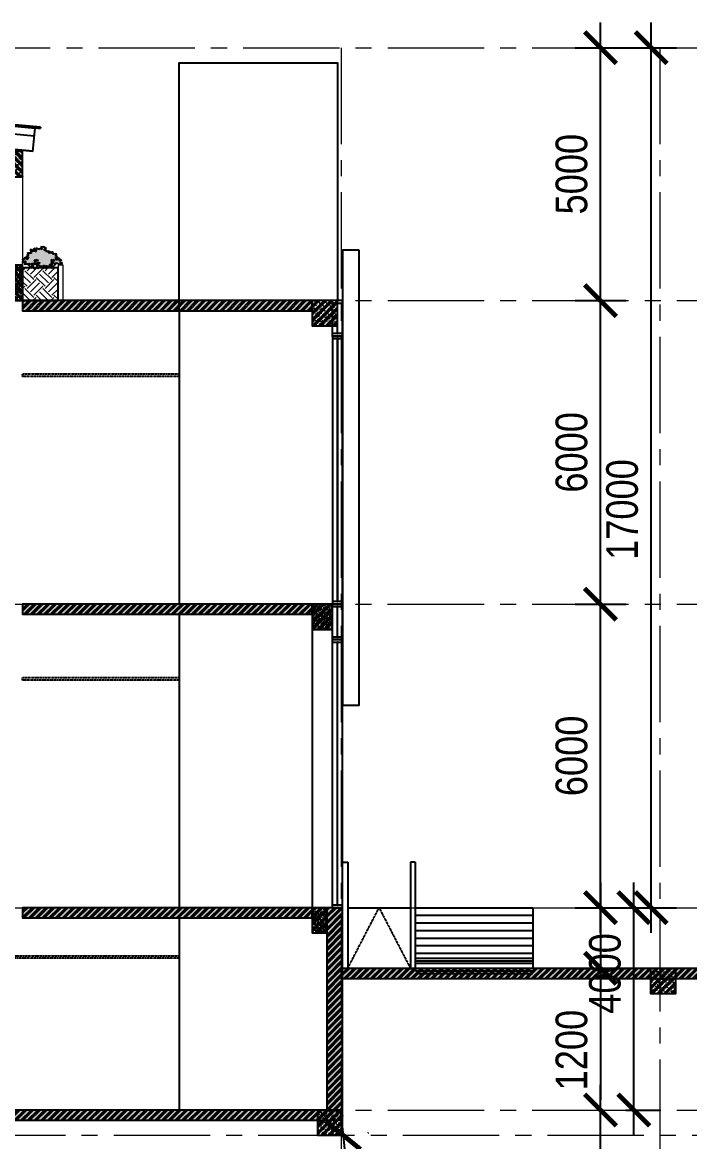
# Model space of a CAD drawing. Header units: millimetres. Extents: x -1030105 to 906887, y -616134 to 1220667.
# Drawn here: x 531041 to 544227, y -312910 to -290785 of the extents above; entities that cross this region are included whole.
import ezdxf

# ---------------------------------------------------------------- set-up
doc = ezdxf.new("R2010")
doc.units = ezdxf.units.MM
doc.header["$MEASUREMENT"] = 0
for name, pattern in [('DASHED', [0.75, 0.5, -0.25]), ('HIDDEN', [9.524999999999999, 6.35, -3.175]), ('LBC - BEACH CLUB - GRID$0$CENTER2', [28.575000000000003, 19.05, -3.175, 3.175, -3.175])]:
    doc.linetypes.add(name, pattern=pattern)
doc.layers.get('Defpoints').update_dxf_attribs({"color": 1})
for name, color, linetype, lineweight in [('A-Wall', 6, 'Continuous', 9), ('DA-CLNG-HATCH', 8, 'Continuous', 9), ('LBC - BEACH CLUB - GRID$0$DA-GRID-LINE', 9, 'LBC - BEACH CLUB - GRID$0$CENTER2', 9)]:
    doc.layers.add(name, color=color, linetype=linetype, lineweight=lineweight)
for name, color, linetype in [('DA-ANNO-DIMS', 9, 'Continuous'), ('DA-DOOR-FULL', 21, 'Continuous'), ('DA-ELEV-PEN1', 8, 'Continuous'), ('DA-LANS-TREE', 7, 'Continuous'), ('DA-STRC-OTLN', 3, 'Continuous'), ('DA-WALL-LOW', 1, 'Continuous'), ('K-DIM', 7, 'Continuous'), ('LBC - BEACH CLUB - COLUMN$0$DA-STRC-OTLN', 3, 'Continuous'), ('LBC - BEACH CLUB - COLUMN$0$DA-WALL-PATT', 8, 'Continuous'), ('XR-BC-Grid$0$LBC - BEACH CLUB - 240809 DG Rev$0$K-DIM', 7, 'Continuous')]:
    doc.layers.add(name, color=color, linetype=linetype)
doc.styles.add('Dim-Text', font='ARIALN.TTF')
doc.dimstyles.new('DIM-250', dxfattribs={"dimscale": 25, "dimtxt": 25, "dimasz": 25, "dimexe": 20, "dimexo": 20, "dimgap": 10, "dimtad": 1, "dimdec": 0, "dimzin": 0, "dimdsep": 46, "dimtxsty": 'Dim-Text', "dimblk": 'ARCHTICK', "dimcen": 10, "dimdle": 20, "dimclrt": 11, "dimadec": 0, "dimazin": 0, "dimtfac": 1, "dimtdec": 0, "dimtofl": 0, "dimtmove": 0, "dimatfit": 3, "dimldrblk": 'User-R-Angle-1', "dimfxl": 1, "dimtolj": 1, "dimtzin": 0, "dimarcsym": 0})
pattern_1 = [(45, (-213.1293576229364, 103.7602437215974), (-66.29126073623884, 66.29126073623884), []), (45, (-168.9351838729364, 103.7602437215974), (-66.29126073623884, 66.29126073623884), [])]
pattern_2 = [(49.99999999999999, (-213.1293576229364, 103.7602437215974), (71.72601826007535, -6.275213498259511), [7.5, -82.5]), (355, (-213.1293576229364, 103.7602437215974), (-13.8751333613, 75.21921337000119), [6, -66]), (100.45144446, (-207.1521895229364, 103.2373093215974), (57.8508846727112, 68.94399909686294), [6.374019199999998, -70.11421119999997]), (46.18420000000001, (-213.1293576229364, 123.7602437215974), (106.7241330671572, -16.55192807930765), [11.25, -123.75]), (96.63563549, (-204.2356831229364, 122.3809130215974), (93.46619456742283, 97.41186007745505), [9.5610342, -105.171376]), (351.1841639899999, (-213.1293576229364, 123.7602437215974), (93.46619450547732, 97.41186002699902), [9, -99.0000001]), (21, (-203.1293576229364, 118.7602437215974), (59.69070521184616, -40.26188906653388), [7.5, -82.5]), (326.0000000000001, (-203.1293576229364, 118.7602437215974), (24.33153319215817, 72.5150045046853), [6, -66]), (71.45144474, (-198.1551322229364, 115.4050863215974), (84.02223767299711, 32.25311528063538), [6.374019000000001, -70.1142112]), (37.50000000000001, (-213.1293576229364, 103.7602437215974), (1.215985531729067, 33.28938538313115), [0, -65.19999999999999, 0, -67, 0, -66.25]), (7.499999999999999, (-213.1293576229364, 103.7602437215974), (26.30695374421486, 39.44117118823603), [0, -38.2, 0, -63.7, 0, -25.25]), (327.5, (-235.4293576229364, 103.7602437215974), (53.3822436172409, -2.255487173437976), [0, -25, 0, -78, 0, -103.5]), (317.5, (-245.4293576229364, 103.7602437215974), (58.31861693423862, 10.01049823323177), [0, -32.5, 0, -51.8, 0, -73.5])]

# ---------------------------------------------------------------- blocks, each defined once
blk = doc.blocks.new('*U1054')
at = {"layer": 'LBC - BEACH CLUB - COLUMN$0$DA-WALL-PATT'}
h = blk.add_hatch(dxfattribs=at)
h.set_pattern_fill('ANSI32', color=256, scale=250)
h.set_pattern_definition(pattern_1)
h.paths.add_polyline_path([(0, 0), (286.7908725365996, 0), (286.7908725365996, 500), (0, 500)])
h = blk.add_hatch(dxfattribs=at)
h.set_pattern_fill('AR-CONC', color=256, scale=10)
h.set_pattern_definition(pattern_2)
h.paths.add_polyline_path([(0, 0), (286.7908725365996, 0), (286.7908725365996, 500), (0, 500)])
at = {"layer": 'LBC - BEACH CLUB - COLUMN$0$DA-STRC-OTLN'}
blk.add_lwpolyline([(0, 0), (286.7908725365996, 0), (286.7908725365996, 500), (0, 500)], close=True, dxfattribs=at)
blk = doc.blocks.new('*U1056')
at = {"layer": 'LBC - BEACH CLUB - COLUMN$0$DA-WALL-PATT'}
h = blk.add_hatch(dxfattribs=at)
h.set_pattern_fill('ANSI32', color=256, scale=250)
h.set_pattern_definition(pattern_1)
h.paths.add_polyline_path([(0, 0), (398.854469589889, 0), (398.854469589889, 500), (0, 500)])
h = blk.add_hatch(dxfattribs=at)
h.set_pattern_fill('AR-CONC', color=256, scale=10)
h.set_pattern_definition(pattern_2)
h.paths.add_polyline_path([(0, 0), (398.854469589889, 0), (398.854469589889, 500), (0, 500)])
at = {"layer": 'LBC - BEACH CLUB - COLUMN$0$DA-STRC-OTLN'}
blk.add_lwpolyline([(0, 0), (398.854469589889, 0), (398.854469589889, 500), (0, 500)], close=True, dxfattribs=at)
blk = doc.blocks.new('*U1037')
at = {"layer": 'LBC - BEACH CLUB - COLUMN$0$DA-WALL-PATT'}
h = blk.add_hatch(dxfattribs=at)
h.set_pattern_fill('ANSI32', color=256, scale=250)
h.set_pattern_definition(pattern_1)
h.paths.add_polyline_path([(0, 0), (500, 0), (500, 500), (0, 500)])
h = blk.add_hatch(dxfattribs=at)
h.set_pattern_fill('AR-CONC', color=256, scale=10)
h.set_pattern_definition(pattern_2)
h.paths.add_polyline_path([(0, 0), (500, 0), (500, 500), (0, 500)])
at = {"layer": 'LBC - BEACH CLUB - COLUMN$0$DA-STRC-OTLN'}
blk.add_lwpolyline([(0, 0), (500, 0), (500, 500), (0, 500)], close=True, dxfattribs=at)
blk = doc.blocks.new('_ArchTick')
at = {"layer": 'DA-ANNO-DIMS', "color": 0, "const_width": 0.15}
blk.add_lwpolyline([(-0.5, -0.5), (0.5, 0.5)], dxfattribs=at)
blk = doc.blocks.new('*D1227')
at = {"layer": 'Defpoints', "color": 0, "transparency": 16777216}
for p in [(541465.0000000002, -302285.0000000001), (542465.0000000014, -302285.0000000001), (541465.0000000002, -308285.0000000001)]:
    blk.add_point(p, dxfattribs=at)
at = {"layer": 'XR-BC-Grid$0$LBC - BEACH CLUB - 240809 DG Rev$0$K-DIM', "color": 0, "lineweight": -2, "transparency": 16777216}
for p, q in [((542465.0000000014, -308785.0000000001), (542465.0000000014, -301785.0000000001)), ((541965.0000000002, -302285.0000000001), (542965.0000000014, -302285.0000000001)), ((541965.0000000002, -308285.0000000001), (542965.0000000014, -308285.0000000001))]:
    blk.add_line(p, q, dxfattribs=at)
at = {"layer": 'XR-BC-Grid$0$LBC - BEACH CLUB - 240809 DG Rev$0$K-DIM', "color": 0, "lineweight": -2, "transparency": 16777216, "xscale": 625, "yscale": 625, "zscale": 625}
for p, rotation in [((542465.0000000014, -302285.0000000001), 90), ((542465.0000000014, -308285.0000000001), 270)]:
    blk.add_blockref('_ArchTick', p, dxfattribs=dict(at, rotation=rotation))
at = {"layer": 'XR-BC-Grid$0$LBC - BEACH CLUB - 240809 DG Rev$0$K-DIM', "color": 11, "transparency": 16777216, "insert": (541895.8918826751, -305285.0000000002), "char_height": 625, "attachment_point": 5, "rotation": 90, "style": 'Dim-Text'}
blk.add_mtext('\\A1;6000', dxfattribs=at)
blk = doc.blocks.new('User-R-Angle-1')
at = {"color": 3}
for q in [(-0.5, 0.5), (-0.5, -0.5)]:
    blk.add_line((0, 0), q, dxfattribs=at)
at = {"color": 9}
blk.add_line((-1, 0), (0, 0), dxfattribs=at)
blk = doc.blocks.new('*D1228')
at = {"layer": 'Defpoints', "color": 0, "transparency": 16777216}
for p in [(541465.0000000002, -296285.0000000001), (542465.0000000014, -296285.0000000001), (541465.0000000002, -302285.0000000001)]:
    blk.add_point(p, dxfattribs=at)
at = {"layer": 'XR-BC-Grid$0$LBC - BEACH CLUB - 240809 DG Rev$0$K-DIM', "color": 0, "lineweight": -2, "transparency": 16777216}
for p, q in [((542465.0000000014, -302785.0000000001), (542465.0000000014, -295785.0000000001)), ((541965.0000000002, -296285.0000000001), (542965.0000000014, -296285.0000000001)), ((541965.0000000002, -302285.0000000001), (542965.0000000014, -302285.0000000001))]:
    blk.add_line(p, q, dxfattribs=at)
at = {"layer": 'XR-BC-Grid$0$LBC - BEACH CLUB - 240809 DG Rev$0$K-DIM', "color": 0, "lineweight": -2, "transparency": 16777216, "xscale": 625, "yscale": 625, "zscale": 625}
for p, rotation in [((542465.0000000014, -296285.0000000001), 90), ((542465.0000000014, -302285.0000000001), 270)]:
    blk.add_blockref('_ArchTick', p, dxfattribs=dict(at, rotation=rotation))
at = {"layer": 'XR-BC-Grid$0$LBC - BEACH CLUB - 240809 DG Rev$0$K-DIM', "color": 11, "transparency": 16777216, "insert": (541895.8918826751, -299285.0000000002), "char_height": 625, "attachment_point": 5, "rotation": 90, "style": 'Dim-Text'}
blk.add_mtext('\\A1;6000', dxfattribs=at)
blk = doc.blocks.new('*D1229')
at = {"layer": 'Defpoints', "color": 0, "transparency": 16777216}
for p in [(541465.0000000002, -291285.0000000001), (542465.0000000014, -291285.0000000001), (541465.0000000002, -296285.0000000001)]:
    blk.add_point(p, dxfattribs=at)
at = {"layer": 'XR-BC-Grid$0$LBC - BEACH CLUB - 240809 DG Rev$0$K-DIM', "color": 0, "lineweight": -2, "transparency": 16777216}
for p, q in [((542465.0000000014, -296785.0000000001), (542465.0000000014, -290785.0000000001)), ((541965.0000000002, -291285.0000000001), (542965.0000000014, -291285.0000000001)), ((541965.0000000002, -296285.0000000001), (542965.0000000014, -296285.0000000001))]:
    blk.add_line(p, q, dxfattribs=at)
at = {"layer": 'XR-BC-Grid$0$LBC - BEACH CLUB - 240809 DG Rev$0$K-DIM', "color": 0, "lineweight": -2, "transparency": 16777216, "xscale": 625, "yscale": 625, "zscale": 625}
for p, rotation in [((542465.0000000014, -291285.0000000001), 90), ((542465.0000000014, -296285.0000000001), 270)]:
    blk.add_blockref('_ArchTick', p, dxfattribs=dict(at, rotation=rotation))
at = {"layer": 'XR-BC-Grid$0$LBC - BEACH CLUB - 240809 DG Rev$0$K-DIM', "color": 11, "transparency": 16777216, "insert": (541895.8918826751, -293785.0000000002), "char_height": 625, "attachment_point": 5, "rotation": 90, "style": 'Dim-Text'}
blk.add_mtext('\\A1;5000', dxfattribs=at)
blk = doc.blocks.new('*D1230')
at = {"layer": 'Defpoints', "color": 0, "transparency": 16777216}
for p in [(541465.0000000002, -291285.0000000001), (543465.0000000002, -291285.0000000001), (541465.0000000002, -308285.0000000001)]:
    blk.add_point(p, dxfattribs=at)
at = {"layer": 'XR-BC-Grid$0$LBC - BEACH CLUB - 240809 DG Rev$0$K-DIM', "color": 0, "lineweight": -2, "transparency": 16777216}
for p, q in [((543465.0000000002, -308785.0000000001), (543465.0000000002, -290785.0000000001)), ((541965.0000000002, -291285.0000000001), (543965.0000000002, -291285.0000000001)), ((541965.0000000002, -308285.0000000001), (543965.0000000002, -308285.0000000001))]:
    blk.add_line(p, q, dxfattribs=at)
at = {"layer": 'XR-BC-Grid$0$LBC - BEACH CLUB - 240809 DG Rev$0$K-DIM', "color": 0, "lineweight": -2, "transparency": 16777216, "xscale": 625, "yscale": 625, "zscale": 625}
for p, rotation in [((543465.0000000002, -291285.0000000001), 90), ((543465.0000000002, -308285.0000000001), 270)]:
    blk.add_blockref('_ArchTick', p, dxfattribs=dict(at, rotation=rotation))
at = {"layer": 'XR-BC-Grid$0$LBC - BEACH CLUB - 240809 DG Rev$0$K-DIM', "color": 11, "transparency": 16777216, "insert": (542895.891882674, -300415), "char_height": 625, "attachment_point": 5, "rotation": 90, "style": 'Dim-Text'}
blk.add_mtext('\\A1;17000', dxfattribs=at)
blk = doc.blocks.new('*U1051')
at = {"layer": 'LBC - BEACH CLUB - COLUMN$0$DA-WALL-PATT'}
h = blk.add_hatch(dxfattribs=at)
h.set_pattern_fill('ANSI32', color=256, scale=250)
h.set_pattern_definition(pattern_1)
h.paths.add_polyline_path([(0, 0), (5725.904671836644, 0), (5725.904671836644, 199.9999999995343), (0, 199.9999999995343)])
h = blk.add_hatch(dxfattribs=at)
h.set_pattern_fill('AR-CONC', color=256, scale=10)
h.set_pattern_definition(pattern_2)
h.paths.add_polyline_path([(0, 0), (5725.904671836644, 0), (5725.904671836644, 199.9999999995343), (0, 199.9999999995343)])
at = {"layer": 'LBC - BEACH CLUB - COLUMN$0$DA-STRC-OTLN'}
blk.add_lwpolyline([(0, 0), (5725.904671836644, 0), (5725.904671836644, 199.9999999995343), (0, 199.9999999995343)], close=True, dxfattribs=at)
blk = doc.blocks.new('*U1061')
at = {"color": 8}
for p, q in [((-99.99999999999997, 5249.999999974852), (-100, 50.00000000000011)), ((101.9313164965715, 50.00000000000011), (101.9313164965715, 5249.999999974852))]:
    blk.add_line(p, q, dxfattribs=at)
for points in [[(-99.99999999999997, 5299.999999974854), (-99.99999999999997, 5249.999999974854), (101.9313164965715, 5249.999999974854), (101.9313164965715, 5299.999999974854)], [(-5, 50), (5, 50), (5.000000000000025, 5249.999999974852), (-4.999999999999975, 5249.999999974852)], [(-100, 50.00000000000193), (-100, 1.932676241267473e-12), (101.9313164965715, 1.932676241267473e-12), (101.9313164965715, 50.00000000000193)]]:
    blk.add_lwpolyline(points, close=True)
blk = doc.blocks.new('*U1044')
at = {"color": 8}
for p, q in [((-100, 649.9999999972044), (-100, 50.00000000000011)), ((101.9313164965715, 50.00000000000011), (101.9313164965715, 649.9999999972044))]:
    blk.add_line(p, q, dxfattribs=at)
for points in [[(-100, 699.9999999972063), (-100, 649.9999999972063), (101.9313164965715, 649.9999999972063), (101.9313164965715, 699.9999999972063)], [(-5, 50), (5, 50), (5.000000000000004, 649.9999999972044), (-4.999999999999996, 649.9999999972044)], [(-100, 50.00000000000193), (-100, 1.932676241267473e-12), (101.9313164965715, 1.932676241267473e-12), (101.9313164965715, 50.00000000000193)]]:
    blk.add_lwpolyline(points, close=True)
blk = doc.blocks.new('*U1042')
at = {"color": 8}
for p, q in [((-100, 650.4783145813254), (-100, 50.00000000000011)), ((101.9313164965715, 50.00000000000011), (101.9313164965715, 650.4783145813254))]:
    blk.add_line(p, q, dxfattribs=at)
for points in [[(-100, 700.4783145813273), (-100, 650.4783145813273), (101.9313164965715, 650.4783145813273), (101.9313164965715, 700.4783145813273)], [(-5, 50), (5, 50), (5.000000000000004, 650.4783145813254), (-4.999999999999996, 650.4783145813254)], [(-100, 50.00000000000193), (-100, 1.932676241267473e-12), (101.9313164965715, 1.932676241267473e-12), (101.9313164965715, 50.00000000000193)]]:
    blk.add_lwpolyline(points, close=True)
blk = doc.blocks.new('*U1060')
at = {"color": 8}
for p, q in [((-99.99999999999997, 5249.521685446144), (-100, 50.00000000000011)), ((101.9313164963387, 50.00000000000011), (101.9313164963387, 5249.521685446144))]:
    blk.add_line(p, q, dxfattribs=at)
for points in [[(-99.99999999999997, 5299.521685446146), (-99.99999999999997, 5249.521685446146), (101.9313164963387, 5249.521685446146), (101.9313164963387, 5299.521685446146)], [(-5, 50), (5, 50), (5.000000000000025, 5249.521685446144), (-4.999999999999975, 5249.521685446144)], [(-100, 50.00000000000193), (-100, 1.932676241267473e-12), (101.9313164963387, 1.932676241267473e-12), (101.9313164963387, 50.00000000000193)]]:
    blk.add_lwpolyline(points, close=True)
blk = doc.blocks.new('*U1064')
at = {"layer": 'LBC - BEACH CLUB - COLUMN$0$DA-WALL-PATT'}
h = blk.add_hatch(dxfattribs=at)
h.set_pattern_fill('ANSI32', color=256, scale=250)
h.set_pattern_definition(pattern_1)
h.paths.add_polyline_path([(0, 0), (31026.69026198983, 0), (31026.69026198983, 199.9999999995343), (0, 199.9999999995343)])
h = blk.add_hatch(dxfattribs=at)
h.set_pattern_fill('AR-CONC', color=256, scale=10)
h.set_pattern_definition(pattern_2)
h.paths.add_polyline_path([(0, 0), (31026.69026198983, 0), (31026.69026198983, 199.9999999995343), (0, 199.9999999995343)])
at = {"layer": 'LBC - BEACH CLUB - COLUMN$0$DA-STRC-OTLN'}
blk.add_lwpolyline([(0, 0), (31026.69026198983, 0), (31026.69026198983, 199.9999999995343), (0, 199.9999999995343)], close=True, dxfattribs=at)
blk = doc.blocks.new('*U1063')
at = {"layer": 'LBC - BEACH CLUB - COLUMN$0$DA-WALL-PATT'}
h = blk.add_hatch(dxfattribs=at)
h.set_pattern_fill('ANSI32', color=256, scale=250)
h.set_pattern_definition(pattern_1)
h.paths.add_polyline_path([(0, 0), (313.9947176165876, 0), (313.9947176165876, 3999.999999993014), (0, 3999.999999993014)])
h = blk.add_hatch(dxfattribs=at)
h.set_pattern_fill('AR-CONC', color=256, scale=10)
h.set_pattern_definition(pattern_2)
h.paths.add_polyline_path([(0, 0), (313.9947176165876, 0), (313.9947176165876, 3999.999999993014), (0, 3999.999999993014)])
at = {"layer": 'LBC - BEACH CLUB - COLUMN$0$DA-STRC-OTLN'}
blk.add_lwpolyline([(0, 0), (313.9947176165876, 0), (313.9947176165876, 3999.999999993014), (0, 3999.999999993014)], close=True, dxfattribs=at)
blk = doc.blocks.new('*U1055')
at = {"layer": 'LBC - BEACH CLUB - COLUMN$0$DA-WALL-PATT'}
h = blk.add_hatch(dxfattribs=at)
h.set_pattern_fill('ANSI32', color=256, scale=250)
h.set_pattern_definition(pattern_1)
h.paths.add_polyline_path([(0, 0), (500, 0), (500, -500.0000000009313), (0, -500.0000000009313)])
h = blk.add_hatch(dxfattribs=at)
h.set_pattern_fill('AR-CONC', color=256, scale=10)
h.set_pattern_definition(pattern_2)
h.paths.add_polyline_path([(0, 0), (500, 0), (500, -500.0000000009313), (0, -500.0000000009313)])
at = {"layer": 'LBC - BEACH CLUB - COLUMN$0$DA-STRC-OTLN'}
blk.add_lwpolyline([(0, 0), (500, 0), (500, -500.0000000009313), (0, -500.0000000009313)], close=True, dxfattribs=at)
blk = doc.blocks.new('*U1043')
at = {"ltscale": 0.1, "true_color": 0x99994c}
h = blk.add_hatch(color=55, dxfattribs=at)
edge = h.paths.add_edge_path()
edge.add_arc((436.0120183983818, 600.0247370279394), 184.9908510001048, 304.1888858731738, 331.7933366703986)
edge.add_arc((520.2711077230051, 286.3599737924524), 239.547393327674, 70.80388240731237, 109.196117592707)
edge.add_arc((503.5428923554718, 542.8053175401874), 69.00354862541721, 131.3944681120648, 205.9703891150862, ccw=False)
edge.add_arc((443.1344925742596, 524.016234127339), 72.08539998536638, 78.16804441533817, 168.1478869975392)
edge.add_arc((277.481766701676, 551.1654008780606), 95.90183802462538, 352.6047717724767, 409.4957706336693)
edge.add_arc((284.9137304965407, 625.0978851192631), 54.86602839090465, 264.10308641931215, 358.94233781575656, ccw=False)
edge.add_arc((296.920347311534, 584.2871673619375), 22.37783653660077, 57.64903302342037, 217.9603939506845, ccw=False)
edge.add_arc((258.0631884466857, 568.5291694859043), 61.52513631656706, 34.29038214158309, 73.11223677428703)
edge.add_arc((344.2094599176198, 527.3599309287965), 121.1176328394554, 124.3116891753126, 171.7573045246571)
edge.add_arc((161.6074315756559, 488.9073868962005), 83.97179614027073, 41.65995038581571, 185.6368155407652)
edge.add_arc((18.07370883692056, 457.6035402850248), 64.2474439455478, -141.39477540615383, 21.03029718389041, ccw=False)
edge.add_arc((-111.5946718128398, 426.0698257223703), 79.9203852527014, 206.2799624248642, 353.8561130134366, ccw=False)
edge.add_arc((-303.9668479813263, 448.0881374371238), 133.6661153939785, 239.0664804684125, 334.56697850714426, ccw=False)
edge.add_arc((-451.0191411944106, 354.692794481758), 81.17525925775351, 234.8179866103659, 344.8179865108686, ccw=False)
edge.add_arc((-551.1887860326096, 335.8590773418546), 71.4763558122862, 190.9998765625878, 318.3379130544947, ccw=False)
edge.add_arc((-653.2526722960174, 443.3720985641703), 125.2807639114163, 262.30491501421324, 284.75189003763603, ccw=False)
edge.add_arc((-596.946422659792, 354.0595495016314), 80.9612965096837, 205.4884638114372, 220.2775809833116)
edge.add_arc((-718.05981373135, 231.4489294923842), 91.9773517972705, 49.81728754963318, 118.538560728755)
edge.add_arc((-785.3594686230645, 223.3194121913984), 91.9474596720378, 23.235569913163374, 75.28385072107761, ccw=False)
edge.add_arc((-667.4606252554804, 178.9329995834269), 87.30603200180235, 112.499016296773, 202.2645338279437)
edge.add_arc((-661.7295434521511, 135.9733760245144), 87.09029142023529, 54.5675161485716, 173.485486798036, ccw=False)
edge.add_arc((-585.7193399732932, 132.9098386839032), 78.3002422055405, 109.0217733946704, 206.9615380642062)
edge.add_arc((-589.897056447342, 35.53271493222564), 90.18671674431287, 60.7998620529537, 136.6784405095275, ccw=False)
edge.add_arc((-492.5476665757596, 35.92072984063998), 94.77932775020071, 65.89886543959051, 124.25619228645101, ccw=False)
edge.add_arc((-548.8256276603788, 149.9407492862083), 98.88274174882929, 343.8509372398971, 378.5450076663323)
edge.add_arc((-392.3353881398216, 246.5772586674429), 90.47596342355236, 226.094837539935, 336.094837440531)
edge.add_arc((-237.612020727247, 270.044478490483), 93.8130818279247, 219.8632946440295, 329.8632945442826)
edge.add_arc((-81.56061094999313, 286.875859004911), 98.48917335425388, 220.475547782274, 312.0131349120515)
edge.add_arc((30.21038350369781, 252.7421927019022), 60.22263876491603, 220.4143095800039, 323.0269714508822)
edge.add_arc((124.2517379289493, 300.1871007573791), 95.44250629895704, 241.2352175637012, 331.6111740056081)
edge.add_arc((215.8269686512649, 334.8266907762736), 80.37908584351594, 264.5669381901494, 345.6764084929462)
edge.add_arc((311.2710142182186, 396.9831145820208), 83.90100478049708, 257.91646798625, 367.9164678867563)
edge.add_arc((426.1058117682114, 583.1953279012814), 177.516006149463, 259.7022566212999, 309.8954694803885)
edge = h.paths.add_edge_path(flags=16)
edge.add_arc((-169.5444024913013, 321.0240064188838), 62.93626562492015, 242.6201107006189, 322.5828599033986, ccw=False)
edge.add_arc((-252.6777722779661, 279.7029785499908), 56.11295305385227, 223.7448831993474, 344.9557889019909, ccw=False)
edge.add_arc((-306.8939469549805, 260.4026145017706), 23.81833629723853, 305.0502256429659, 425.8692851386811)
edge.add_arc((-261.3931829165667, 372.8673514588736), 97.5220212477874, 248.4864752990042, 320.6791232576874)
edge.add_arc((-140.0625695530325, 326.7128044683486), 48.47930823749877, 198.8228627454749, 295.0208378037898)
at = {"ltscale": 0.1, "true_color": 0xb2cc66}
blk.add_hatch(color=63, dxfattribs=at).paths.add_polyline_path([(224.3430119073018, 544.7241362407804, -0.210029607355903), (275.9361075526103, 627.4010741724633, 0.3389167248273904), (205.8859157962725, 601.1309273764491, 0.6102705812165541), (94.30439655389637, 666.8768416768871, -0.588208719801882), (189.4781802091748, 725.9044757350348, 0.4171989748614546), (-36.97086401749402, 775.0945931393653, -0.6182549216817113), (22.10144272074103, 706.2294424278662, 0.4155791322572391), (-122.3000063197687, 683.2752369027585, 0.3591421681549776), (-221.4537623496726, 745.5820431779139, -0.1543197588700176), (-222.5068872990087, 611.2400471628644, 0.3666975942618149), (-234.7042992040515, 610.8605817807838, 0.3414661059766055), (-306.9027944132686, 745.3117109858431, 0.1553867856466895), (-329.8780828593299, 604.3022373444401, 0.3051768674512732), (-454.5857905708253, 696.1241277176887, -0.2876892266249285), (-409.2758158165962, 541.9954310692847, 0.1691024903252785), (-566.8034533280879, 541.9954310692847, 0.1210330014719765), (-507.7311465889215, 476.4094525757246, 0.150895437685743), (-619.3126658312976, 400.9859574283473, 0.1787581214059765), (-533.9835235290229, 433.7776796072721, 0.4327585002213192), (-504.8330411184579, 375.4393305904232, 0.4829358135722386), (-546.9937877804041, 318.5682464223355, -0.1493768266182652), (-667.1447819685563, 394.3946692221798, 0.2464084259895405), (-670.0279138181359, 319.2195267900825, 0.0982577991991883), (-621.3519492540509, 322.2208968549967, 0.6208604213417769), (-497.7903583040461, 288.3461595582776, 0.52056705), (-372.6769996006042, 333.4341123485938, 0.4426196875040321), (-183.2545921122655, 390.6844643196091, 0.7506585245400565), (-32.13332870602608, 417.516292502638, 0.8572934467044653), (78.04168169293553, 480.6594784585759, -0.7263883093778871)])
at = {"ltscale": 0.1, "true_color": 0x72994c}
h = blk.add_hatch(color=75, dxfattribs=at)
h.dxf.hatch_style = 1
edge = h.paths.add_edge_path()
edge.add_arc((758.1150393188, 217.5647614821792), 45.91145645005972, 38.12203153977339, 164.0429242180003, ccw=False)
edge.add_arc((736.378553696908, 234.8142455006018), 58.90887968363687, 10.85446234165538, 140.4663972537262)
edge.add_arc((629.1778958095238, 324.6523276534863), 80.96129650947863, 319.7224190106633, 389.8811489482869)
edge.add_arc((515.2278405232355, 523.674363464117), 243.0888231409843, 285.2640409711316, 319.2474125955408, ccw=False)
edge.add_arc((535.5708671016619, 300.8615672597662), 45.19522983336339, 344.9958572348418, 448.1060995730041)
edge.add_arc((524.2499135164544, 388.887428293936), 44.73021804447688, 286.6477205179772, 380.2515537720996)
edge.add_arc((653.2745860237628, 503.4973131744191), 131.9299267091878, 228.7083135869509, 269.2484635004782)
edge.add_arc((473.6387779358774, 228.6341409618035), 228.2180418359822, 38.78141478206508, 73.10515418454312)
edge.add_arc((436.0120183965191, 600.0247370293364), 184.9908510019357, 304.188885873177, 317.8843761435134)
edge.add_arc((508.9320244155824, 375.5948036126792), 119.2023575551126, 57.35310926476837, 163.9563379814581)
edge.add_arc((311.2710142182186, 396.9831145820208), 83.90100478048807, -102.08353201375002, 7.916467886756209, ccw=False)
edge.add_arc((215.8269686549902, 334.8266907711513), 80.37908583874638, 264.5669381872613, 345.6764084958474, ccw=False)
edge.add_arc((124.2517379289493, 300.1871007569134), 95.44250629881797, 241.2352175635903, 331.61117400569333, ccw=False)
edge.add_arc((30.21038350369781, 252.7421927019022), 60.22263876497667, 220.4143095800722, 323.0269714508105, ccw=False)
edge.add_arc((-81.56061094999313, 286.875859004911), 98.48917335428793, 220.475547782274, 312.0131349120515, ccw=False)
edge.add_arc((-237.612020727247, 270.044478490483), 93.81308182794487, 219.8632946440074, 329.8632945443074, ccw=False)
edge.add_arc((-392.3353881398216, 246.5772586674429), 90.4759634234542, 226.094837539935, 336.094837440531, ccw=False)
edge.add_arc((-548.8256276603788, 149.9407492862083), 98.88274174900785, -16.14906276007258, 18.54500766629758, ccw=False)
edge.add_arc((-492.5476665757596, 35.92072984063998), 94.77932775026811, 51.14552620345961, 65.89886543954128, ccw=False)
edge.add_arc((-364.8770667584613, 10.21142685087398), 120.6507448052791, 39.95374766302251, 124.42741298817751, ccw=False)
edge.add_arc((-363.3493956355378, 91.70175739517435), 91.04718090592243, 357.4743381484553, 407.0502166558239)
edge.add_arc((-274.1667460426688, -23.81424307590351), 184.1698389580222, 60.113441361719026, 98.47639957033198, ccw=False)
edge.add_arc((-115.9056331254542, 90.96305197989568), 80.23253850745807, 42.82137465230937, 145.9698405713747, ccw=False)
edge.add_arc((-69.74128729943186, 65.9463883950375), 80.55681435218301, 80.9406139796877, 178.2385544481674)
edge.add_arc((-132.8394070845097, -50.43797566369176), 120.1303661835807, 32.34129105512238, 98.3381111900377, ccw=False)
edge.add_arc((0, 0), 34.25844251548547, 29.82375736721309, 156.1958045308401, ccw=False)
edge.add_arc((86.71767360530794, 3.399225341156125), 58.60552336191709, 26.866039469336272, 166.5427611925283, ccw=False)
edge.add_arc((178.6023453520611, -22.80779942590743), 65.91583028412897, 30.469099614182426, 126.9299039809004, ccw=False)
edge.add_arc((282.2106760237366, -33.40596206719056), 64.24769287302233, 39.43357366416359, 136.7488812354173, ccw=False)
edge.add_arc((314.2360522709787, 44.93025494692847), 41.44809627737439, 295.1226097558463, 465.6007529011425)
edge.add_arc((347.0879634991288, 6.125493084080517), 90.18671674426704, 43.321559490434424, 119.2001379468042, ccw=False)
edge.add_arc((342.91024702508, 103.5026168357581), 78.30024220594807, 333.0384619359502, 396.1896998550312)
edge.add_arc((342.9102470260113, 103.5026168357581), 78.30024220561558, 36.1896998551664, 70.97822660512831)
edge.add_arc((418.9204505048692, 106.5661541763693), 87.0902914201967, 6.5145132021251015, 125.4324838513869, ccw=False)
edge.add_arc((591.8721473412588, 62.08880227198824), 102.0973683282302, 32.168772694365316, 147.8312273054553, ccw=False)
edge.add_arc((659.3706558393314, 142.7741139577702), 32.42348714914797, 305.710412876298, 373.1416901433366)
edge.add_arc((753.3993720784783, 189.6476215105504), 73.89813010072733, 212.3129032308301, 289.3676722344533)
edge.add_arc((781.8972576502711, 157.8122120625339), 38.0904925858106, 158.7711175878428, 263.98549478180433, ccw=False)
edge.add_arc((781.2375928945839, 186.1127758189104), 37.74567432757133, 202.6044718229454, 367.9498170004077)
edge.add_arc((785.2633955776691, 261.8452045237646), 78.00408752558528, 203.9449164216962, 295.3174363424721, ccw=False)
edge = h.paths.add_edge_path(flags=16)
edge.add_arc((356.5545304026455, 282.3977815969847), 31.77738617129682, 280.9895316015138, 392.5620963655657)
edge.add_arc((431.6950518172234, 340.2510379627347), 63.23847083103444, 215.0678469561596, 220.1199607644148, ccw=False)
edge.add_arc((356.5545304026455, 282.3977815969847), 31.77738617145042, 32.56209636500449, 42.62571135556192, ccw=False)
edge.add_arc((431.6950518181548, 340.2510379632004), 63.2384708312698, 220.1199607644027, 329.0954689594992)
edge.add_arc((543.0790266925469, 333.3721916461363), 62.59827204602674, 204.1403417333678, 268.3861208454204)
edge.add_arc((543.3752564983442, 153.2587197367102), 117.5580681290569, 91.00368644854791, 136.6592036409864)
edge.add_arc((385.8958854423836, 108.1825353628956), 144.9034782930456, 60.21458730334903, 99.24658935451218)
at = {"color": 251}
for points in [[(-380.1116264853626, -46.55638497229666), (-543.5878136334941, 115.7832639673725)], [(-400.819383953698, 125.3841321966611), (-387.9358951319009, 81.9421749394387), (-295.9243183294311, -46.55638497183099), (-355.2853930378333, 65.62740620737895), (-330.0536160953343, 123.808080826886)], [(-380.1116264853626, -46.55638497229666), (-365.4184273257852, 50.49545609764755)], [(-232.4357926817611, 155.5654021278024), (-200.1832468742505, 84.66130306106061), (-132.6584319872782, -46.55638497229666), (-170.2525052987039, 79.22304681735113), (-163.2946778284386, 155.7051455317996)], [(-16.72807861771435, 29.89669328462332), (63.25795645080507, -46.55638497229666), (23.38533918838948, 25.03531095571816)], [(123.5217067282647, 49.00701540429145), (191.2462623268366, -46.55638497229666), (219.6864199880511, 28.73825273429975)], [(396.9726110463962, 81.25981158250943), (379.9285824773833, -46.55638497229666)], [(388.148459777236, -46.55638497229666), (588.2549961786717, 164.1220754580572)]]:
    blk.add_lwpolyline(points, dxfattribs=at)
for centre, radius, start, end in [((-441.4073047861457, 258.0413628099486), 228.2180418361388, 106.8948458348579, 141.2185852221611), ((-488.039634572342, 315.7671956405975), 239.5473933278037, 70.8038823945226, 109.1961176054774), ((-403.7805452467874, 629.4319588774815), 184.9908510018707, 208.2066633377061, 235.8111141047686), ((-554.7823109524325, 582.9445144487545), 151.1587495192861, 344.2821007547744, 48.48192859875498), ((-460.4466823628172, 557.5674688853323), 138.6805601352885, 19.69394826162088, 87.57785516178109), ((-96.9996816413477, 638.7348127006553), 235.4101781982665, 153.0811227084034, 188.4106146000316), ((-357.7625789502636, 631.3902851985767), 124.7590034288678, 350.528622234267, 65.94180963211966), ((-228.3816759362817, 603.8527890783735), 9.438470402699428, 51.50618440330769, 132.0576461277568), ((-434.4331851908937, 680.0764916758053), 222.825518806688, 342.005522812, 17.09619696877312), ((-209.6545990211889, 654.309970359318), 92.03157899287632, 18.34462491004405, 97.36603835391348), ((-38.6755391927436, 622.8872958505526), 103.1491877172491, 53.89872389484459, 144.1657276617998), ((51.90776157844812, 638.4220422902144), 163.0300470572614, 32.45269713883615, 123.0360866203124), ((-24.6372401677072, 725.9057428031228), 50.71154971669328, 337.1696207228604, 104.0761539336881), ((158.2990239690989, 669.9354855990969), 64.06768015666805, 60.87873305212594, 182.7363879375356), ((133.1927555343136, 605.3177591236308), 72.81363271366328, 356.7036368450447, 122.2815910458993), ((258.0631884466857, 568.5291694859043), 61.52513631661574, 34.29038213512409, 148.0017537776403), ((296.920347311534, 584.2871673624031), 22.37783653656804, 57.64903300726336, 217.9603939630571), ((284.9137304965407, 625.0978851192631), 54.86602839092579, 264.1030864554689, 358.9423378070361), ((277.481766701676, 551.1654008780606), 95.90183802462447, 352.6047717771272, 49.49577061396234), ((443.1344925742596, 524.016234127339), 72.08539998537238, 78.16804443216066, 168.1478869833202), ((503.5428923554718, 542.8053175401874), 69.0035486254155, 131.3944681330356, 205.9703890785327), ((520.2711077220738, 286.3599737924524), 239.5473933278037, 70.8038823945226, 109.1961176054774), ((436.0120183965191, 600.0247370288707), 184.9908510019103, 304.1888858952315, 331.7933366622939), ((473.6387779358774, 228.6341409618035), 228.2180418361187, 38.78141477783891, 73.10515416514214), ((-718.05981373135, 231.4489294919185), 91.97735179745493, 49.81728755553063, 118.5385606996244), ((-785.3594686230645, 223.3194121913984), 91.94745967197912, 23.23556992860455, 75.28385072663805), ((-667.4606252554804, 178.9329995838925), 87.30603200144371, 112.4990162974144, 202.2645338142309), ((-661.7295434521511, 135.9733760245144), 87.09029142022314, 54.56751616230741, 173.4854868072859), ((-596.946422659792, 354.0595495016314), 80.96129650952123, 150.118851047645, 220.2775809722674), ((-482.9963673725724, 553.0815853122622), 243.0888231410316, 220.752587397289, 254.7359590500015), ((-585.7193399732932, 132.9098386839032), 78.30024220550048, 109.0217733520896, 206.9615380770136), ((-589.897056447342, 35.53271493269131), 90.18671674415351, 60.79986205527204, 136.6784404764654), ((-621.0431128740311, 532.9045350225642), 131.9299267092173, 270.7515364856176, 311.291686413733), ((-503.3393939519301, 330.2687891079113), 45.19522983337171, 91.89390046173688, 195.0041427533668), ((-492.5476665757596, 35.92072984063998), 94.77932775034124, 51.14552624820641, 124.2561923341811), ((-492.0184403657913, 418.2946501420811), 44.73021804454378, 159.748446234407, 253.3522795024824), ((-364.8770667584613, 10.21142685133964), 120.6507448051463, 39.95374762792884, 124.4274130108845), ((-274.1667460426688, -23.81424307590351), 184.1698389580808, 60.11344134690919, 98.47639954622807), ((-363.3493956364691, 91.7017573947087), 91.04718090633742, 357.4743381316628, 47.05021665088183), ((-261.3931829165667, 372.8673514588736), 97.52202124776122, 248.4864752886426, 320.6791232457021), ((-306.8939469549805, 260.4026145017706), 23.81833629718336, 305.0502256312473, 65.86928512662378), ((-252.6777722788975, 279.7029785499908), 56.11295305396565, 223.7448831873979, 344.9557888890769), ((-169.5444024913013, 321.0240064188838), 62.93626562496753, 242.6201107016636, 322.5828598645278), ((-140.0625695530325, 326.7128044683486), 48.47930823758079, 198.8228627513263, 295.0208378022534), ((-115.9056331254542, 90.96305197943002), 80.23253850762127, 42.82137463117092, 145.9698405356419), ((-69.74128729943186, 65.9463883950375), 80.55681435214281, 80.9406139899089, 178.2385544530274), ((-132.8394070845097, -50.43797566369176), 120.1303661835255, 32.34129106648709, 98.33811115538805), ((0, 0), 34.25844251544695, 29.8237573863121, 156.1958045269486), ((86.71767360530794, 3.399225341156125), 58.60552336200642, 26.86603945317454, 166.5427612122959), ((178.6023453520611, -22.80779942637309), 65.91583028421648, 30.46909962376299, 126.9299039952744), ((282.2106760237366, -33.40596206719056), 64.24769287294615, 39.43357369581484, 136.7488812223905), ((347.0879634991288, 6.125493084546179), 90.18671674419541, 43.32155952353465, 119.200137944728), ((314.2360522709787, 44.93025494692847), 41.44809627737243, 295.1226097009643, 105.6007528719858), ((356.5545304026455, 282.3977815969847), 31.77738617151957, 280.9895316294254, 42.62529516954983), ((385.8958854423836, 108.1825353633612), 144.9034782929987, 60.21458732444171, 99.24658936584261), ((418.9204505048692, 106.5661541763693), 87.09029142018906, 6.514513192714118, 125.4324838376926), ((342.9102470260113, 103.5026168357581), 78.30024220555322, 333.0384619229863, 70.97822664791046), ((431.6950518181548, 340.2510379632004), 63.23847083126354, 215.0681088830409, 329.0954689678608), ((543.3752564983442, 153.2587197367102), 117.5580681291231, 91.00368642596425, 136.6592036152392), ((543.0790266925469, 333.3721916461363), 62.59827204604352, 204.1403417193302, 268.3861208955927), ((591.8721473412588, 62.08880227198824), 102.0973683282402, 32.16877265135489, 147.8312273486451), ((524.2499135164544, 388.887428293936), 44.73021804451106, 286.6477204975176, 20.25155376559302), ((535.5708671016619, 300.8615672597662), 45.19522983338714, 344.9958572466332, 88.10609953826312), ((653.2745860237628, 503.4973131744191), 131.9299267092018, 228.708313586267, 269.2484635143824), ((515.2278405232355, 523.674363464117), 243.0888231410286, 285.2640409499985, 319.247412602711), ((659.3706558393314, 142.7741139577702), 32.42348714914293, 305.7104128915902, 13.14169014007819), ((629.1778958095238, 324.6523276534863), 80.96129650946867, 319.7224190277325, 29.88114895235499), ((736.378553696908, 234.8142455006018), 58.90887968368225, 10.85446231920674, 140.4663972797274), ((753.3993720784783, 189.647621511016), 73.89813010083813, 212.3129032557719, 289.3676722049916), ((758.1150393188, 217.5647614821792), 45.91145645001328, 38.12203152956241, 164.0429242405395), ((785.2633955776691, 261.8452045237646), 78.00408752547045, 203.9449164073218, 295.3174363364438), ((781.8972576502711, 157.8122120625339), 38.09049258572656, 158.7711176073534, 263.9854948172054), ((781.2375928945839, 186.1127758189104), 37.74567432753933, 202.6044718442217, 7.949817005099989)]:
    blk.add_arc(centre, radius, start, end, dxfattribs=at)
blk = doc.blocks.new('*U1057')
at = {"layer": 'LBC - BEACH CLUB - COLUMN$0$DA-WALL-PATT'}
h = blk.add_hatch(dxfattribs=at)
h.set_pattern_fill('ANSI32', color=256, scale=250)
h.set_pattern_definition(pattern_1)
h.paths.add_polyline_path([(0, 0), (200, 0), (200, -699.9999999999995), (0, -699.9999999999995)])
h = blk.add_hatch(dxfattribs=at)
h.set_pattern_fill('AR-CONC', color=256, scale=10)
h.set_pattern_definition(pattern_2)
h.paths.add_polyline_path([(0, 0), (200, 0), (200, -699.9999999999995), (0, -699.9999999999995)])
at = {"layer": 'LBC - BEACH CLUB - COLUMN$0$DA-STRC-OTLN'}
blk.add_lwpolyline([(0, 0), (200, 0), (200, -699.9999999999995), (0, -699.9999999999995)], close=True, dxfattribs=at)
blk = doc.blocks.new('w2wrrrt')
at = {"layer": 'DA-CLNG-HATCH'}
h = blk.add_hatch(dxfattribs=at)
h.set_pattern_fill('EARTH', color=256, scale=1000, angle=45)
h.set_pattern_definition([(45, (21172800.22844332, 3194276.208330406), (0, 353.5533905932738), [250, -250]), (45, (21172733.93718258, 3194342.499591142), (0, 353.5533905932738), [250, -250]), (45, (21172667.64592185, 3194408.790851879), (0, 353.5533905932738), [250, -250]), (135, (21172667.64592185, 3194452.985025703), (-353.5533905932738, 2.842170943040401e-14), [250, -250]), (135, (21172733.93718258, 3194519.276286439), (-353.5533905932738, 2.842170943040401e-14), [250, -250]), (135, (21172800.22844332, 3194585.567547176), (-353.5533905932738, 2.842170943040401e-14), [250, -250])])
h.paths.add_polyline_path([(-11335, -4955), (-10635, -4955), (-10635, -5605), (-11335, -5605)])
at = {"layer": 'A-Wall'}
blk.add_line((-10635, -2660), (-10635, -5605), dxfattribs=at)
blk.add_lwpolyline([(-11435, -4905), (-11335, -4905), (-11335, -5605), (-11435, -5605)], close=True, dxfattribs=at)
at = {"layer": 'DA-LANS-TREE'}
blk.add_lwpolyline([(-11335, -4955), (-10635, -4955), (-10635, -5605), (-11335, -5605)], close=True, dxfattribs=at)
at = {"layer": 'DA-STRC-OTLN', "color": 1}
for p, q in [((-10866.66118984662, -2351.348461007278), (1968.47508999897, -1115.46540513525)), ((-10866.37365258906, -2354.33464960238), (1968.264929157347, -1118.499516606612)), ((-10837.61992683299, -2652.953509112534), (1968.649863259949, -1419.849980063592)), ((-10837.33238957543, -2655.939697707635), (1968.439702418326, -1422.884091534953)), ((-10837.33238957543, -2655.939697707635), (-10881.42143573473, -2198.057446458733))]:
    blk.add_line(p, q, dxfattribs=at)
at = {"layer": 'DA-STRC-OTLN', "color": 8}
for p, q in [((-10986.72677098964, -2179.063069215668), (-10183, -2101.672983426194)), ((-10986.72677098964, -2179.063069215668), (-10983.94724416655, -2207.929558968316)), ((-10983.94724416655, -2207.929558968316), (-10881.42143573473, -2198.057446458733))]:
    blk.add_line(p, q, dxfattribs=at)
at = {"layer": 'DA-STRC-OTLN', "color": 6}
for p, q in [((-10881.42143573473, -2198.057446458733), (-10130, -2125.703791616608)), ((-10881.03805272465, -2202.039031252202), (-10130, -2129.722291995212))]:
    blk.add_line(p, q, dxfattribs=at)
at = {"rotation": 180}
for name, p in [('*U1055', (-10134, -3160)), ('*U1057', (-10435, -5605))]:
    blk.add_blockref(name, p, dxfattribs=at)
at = {"layer": 'DA-LANS-TREE', "xscale": -0.5, "yscale": 0.5, "zscale": 0.5}
blk.add_blockref('*U1043', (-11010, -4945), dxfattribs=at)
blk = doc.blocks.new('*D1209')
at = {"layer": 'Defpoints', "color": 0, "transparency": 16777216}
for p in [(542465.0000000002, -308285.0000000001), (543125.0000000002, -308285.0000000001), (542465.0000000002, -312285.0000000001)]:
    blk.add_point(p, dxfattribs=at)
at = {"layer": 'XR-BC-Grid$0$LBC - BEACH CLUB - 240809 DG Rev$0$K-DIM', "color": 0, "lineweight": -2, "transparency": 16777216}
for p, q in [((543125.0000000002, -312785.0000000001), (543125.0000000002, -307785.0000000001)), ((542965.0000000002, -308285.0000000001), (543625.0000000002, -308285.0000000001)), ((542965.0000000002, -312285.0000000001), (543625.0000000002, -312285.0000000001))]:
    blk.add_line(p, q, dxfattribs=at)
at = {"layer": 'XR-BC-Grid$0$LBC - BEACH CLUB - 240809 DG Rev$0$K-DIM', "color": 0, "lineweight": -2, "transparency": 16777216, "xscale": 625, "yscale": 625, "zscale": 625}
for p, rotation in [((543125.0000000002, -308285.0000000001), 90), ((543125.0000000002, -312285.0000000001), 270)]:
    blk.add_blockref('_ArchTick', p, dxfattribs=dict(at, rotation=rotation))
at = {"layer": 'XR-BC-Grid$0$LBC - BEACH CLUB - 240809 DG Rev$0$K-DIM', "color": 11, "transparency": 16777216, "insert": (542555.891882674, -309585), "char_height": 625, "attachment_point": 5, "rotation": 90, "style": 'Dim-Text'}
blk.add_mtext('\\A1;4000', dxfattribs=at)
blk = doc.blocks.new('*D1210')
at = {"layer": 'Defpoints', "color": 0, "transparency": 16777216}
for p in [(541465.0000000002, -308285.0000000001), (541360.0000000002, -309485.0000000001), (542465.0000000016, -309485.0000000001)]:
    blk.add_point(p, dxfattribs=at)
at = {"layer": 'XR-BC-Grid$0$LBC - BEACH CLUB - 240809 DG Rev$0$K-DIM', "color": 0, "lineweight": -2, "transparency": 16777216}
for p, q in [((542465.0000000016, -307785.0000000001), (542465.0000000016, -309485.0000000001)), ((541965.0000000002, -308285.0000000001), (542965.0000000016, -308285.0000000001)), ((541860.0000000002, -309485.0000000001), (542965.0000000016, -309485.0000000001)), ((542465.0000000016, -309485.0000000001), (542465.0000000016, -312090.644611187))]:
    blk.add_line(p, q, dxfattribs=at)
at = {"layer": 'XR-BC-Grid$0$LBC - BEACH CLUB - 240809 DG Rev$0$K-DIM', "color": 0, "lineweight": -2, "transparency": 16777216, "xscale": 625, "yscale": 625, "zscale": 625}
for p, rotation in [((542465.0000000016, -308285.0000000001), 90), ((542465.0000000016, -309485.0000000001), 270)]:
    blk.add_blockref('_ArchTick', p, dxfattribs=dict(at, rotation=rotation))
at = {"layer": 'XR-BC-Grid$0$LBC - BEACH CLUB - 240809 DG Rev$0$K-DIM', "color": 11, "transparency": 16777216, "insert": (541895.8918826754, -311100.3223055937), "char_height": 625, "attachment_point": 5, "rotation": 90, "style": 'Dim-Text'}
blk.add_mtext('\\A1;1200', dxfattribs=at)
blk = doc.blocks.new('*D1213')
at = {"layer": 'Defpoints', "color": 0, "transparency": 16777216}
for p in [(542465.0000000002, -312285.0000000001), (542465.0000000012, -312285.0000000001), (542465.0000000002, -316885.0000000001)]:
    blk.add_point(p, dxfattribs=at)
at = {"layer": 'XR-BC-Grid$0$LBC - BEACH CLUB - 240809 DG Rev$0$K-DIM', "color": 0, "lineweight": -2, "transparency": 16777216}
blk.add_line((542465.0000000012, -317385.0000000001), (542465.0000000012, -311785.0000000001), dxfattribs=at)
at = {"layer": 'XR-BC-Grid$0$LBC - BEACH CLUB - 240809 DG Rev$0$K-DIM', "color": 0, "lineweight": -2, "transparency": 16777216, "xscale": 625, "yscale": 625, "zscale": 625}
for p, rotation in [((542465.0000000012, -312285.0000000001), 90), ((542465.0000000012, -316885.0000000001), 270)]:
    blk.add_blockref('_ArchTick', p, dxfattribs=dict(at, rotation=rotation))
at = {"layer": 'XR-BC-Grid$0$LBC - BEACH CLUB - 240809 DG Rev$0$K-DIM', "color": 11, "transparency": 16777216, "insert": (541895.8918826749, -314585.0000000002), "char_height": 625, "attachment_point": 5, "rotation": 90, "style": 'Dim-Text'}
blk.add_mtext('\\A1;4600', dxfattribs=at)
blk = doc.blocks.new('*U1120')
at = {"layer": 'LBC - BEACH CLUB - COLUMN$0$DA-WALL-PATT'}
h = blk.add_hatch(dxfattribs=at)
h.set_pattern_fill('ANSI32', color=256, scale=250)
h.set_pattern_definition(pattern_1)
h.paths.add_polyline_path([(0, 0), (13139.7420375105, 0), (13139.7420375105, 199.9999999995343), (0, 199.9999999995343)])
h = blk.add_hatch(dxfattribs=at)
h.set_pattern_fill('AR-CONC', color=256, scale=10)
h.set_pattern_definition(pattern_2)
h.paths.add_polyline_path([(0, 0), (13139.7420375105, 0), (13139.7420375105, 199.9999999995343), (0, 199.9999999995343)])
at = {"layer": 'LBC - BEACH CLUB - COLUMN$0$DA-STRC-OTLN'}
blk.add_lwpolyline([(0, 0), (13139.7420375105, 0), (13139.7420375105, 199.9999999995343), (0, 199.9999999995343)], close=True, dxfattribs=at)
blk = doc.blocks.new('*D1233')
at = {"layer": 'Defpoints', "color": 0, "transparency": 16777216}
for p in [(537370, -312785), (537678.1193563401, -315730.3890527932), (537688.5882428882, -315729.2938947252)]:
    blk.add_point(p, dxfattribs=at)
at = {"layer": 'K-DIM', "color": 0, "lineweight": -2, "transparency": 16777216}
for p, q in [((537328.4473835767, -312286.6184423305), (537740.6097458596, -316226.5802943266)), ((537867.2863996015, -312732.9784970286), (537877.7552861494, -312731.8833389605)), ((538175.4057559416, -315678.3675498218), (538185.8746424896, -315677.2723917537))]:
    blk.add_line(p, q, dxfattribs=at)
at = {"layer": 'K-DIM', "color": 0, "lineweight": -2, "transparency": 16777216, "xscale": 625, "yscale": 625, "zscale": 625}
for p, rotation in [((537380.4688865481, -312783.9048419319), 95.97203284954963), ((537688.5882428882, -315729.2938947252), 275.9720328495496)]:
    blk.add_blockref('_ArchTick', p, dxfattribs=dict(at, rotation=rotation))
at = {"layer": 'K-DIM', "color": 11, "transparency": 16777216, "insert": (538100.5480180162, -314197.3876490955), "char_height": 625, "attachment_point": 5, "rotation": 275.97203284954963, "style": 'Dim-Text'}
blk.add_mtext('\\A1;2961', dxfattribs=at)

msp = doc.modelspace()

# ---------------------------------------------------------------- linework, layer by layer
at = {"layer": 'DA-ELEV-PEN1', "linetype": 'HIDDEN', "ltscale": 0.2}
for p, q in [((537470, -308285), (538710, -308285)), ((538810, -308285), (541130, -308285)), ((541130, -308285), (541130, -309485.0000000001)), ((538810, -308435), (541130, -308435)), ((538810, -308585), (541130, -308585)), ((538810, -308735), (541130, -308735)), ((538810, -308885), (541130, -308885)), ((538810, -309035), (541130, -309035)), ((538810, -309185), (541130, -309185)), ((538810, -309185), (541130, -309185)), ((538810, -309285), (541130, -309285)), ((538810, -309335), (541130, -309335)), ((538810, -309385), (541130, -309385)), ((538810, -309535), (541130, -309535)), ((538810, -309585), (541130, -309585))]:
    msp.add_line(p, q, dxfattribs=at)
at = {"layer": 'DA-ELEV-PEN1'}
msp.add_lwpolyline([(537695, -295285), (537370, -295285), (537370, -304285), (537695, -304285)], close=True, dxfattribs=at)
at = {"layer": 'DA-ELEV-PEN1', "linetype": 'DASHED'}
for points in [[(534140, -297785), (531040, -297785), (531040, -297735), (534140, -297735)], [(534140, -303785), (531040, -303785), (531040, -303735), (534140, -303735)], [(534140, -309285), (522040, -309285), (522040, -309235), (534140, -309235)]]:
    msp.add_lwpolyline(points, dxfattribs=at)
at = {"layer": 'DA-ELEV-PEN1', "linetype": 'HIDDEN', "ltscale": 0.2}
for points in [[(537370, -307385), (537470, -307385), (537470, -309485), (537370, -309485)], [(538810, -307385), (538710, -307385), (538710, -309485), (538810, -309485)]]:
    msp.add_lwpolyline(points, close=True, dxfattribs=at)
msp.add_lwpolyline([(537470, -309485), (538090, -308288.1875913288), (538710, -309485)], dxfattribs=at)
at = {"layer": 'DA-WALL-LOW'}
for p, q in [((534140, -296485.0000000001), (534140, -302285.0000000001)), ((534140, -302485.0000000001), (534140, -308285.0000000001)), ((536770, -302785.0000000001), (536770, -308285.0000000001)), ((534140, -308485.0000000001), (534140, -312285.0000000001))]:
    msp.add_line(p, q, dxfattribs=at)
msp.add_lwpolyline([(534140, -296485.0000000001), (534140, -291585), (537270, -291585), (537270, -296285.0000000001)], dxfattribs=at)
at = {"layer": 'LBC - BEACH CLUB - GRID$0$DA-GRID-LINE', "ltscale": 100}
for p, q in [((475395, -291285), (553465, -291285)), ((537340, -291285.0000000001), (537340, -323485.0000000001)), ((543640, -291285.0000000001), (543640, -323485.0000000001)), ((475395, -296285), (553465, -296285)), ((475394, -302284.5), (553465.832, -302284.5)), ((475395, -308285), (553465, -308285)), ((475395, -312285), (553465, -312285)), ((492840, -312784.5), (569540, -312784.5)), ((492840, -312784.5), (569540, -312784.5))]:
    msp.add_line(p, q, dxfattribs=at)

# ---------------------------------------------------------------- block references
at = {"rotation": 180}
for name, p in [('*U1051', (536770, -296285)), ('*U1037', (537270, -296285)), ('*U1051', (536768.1275000001, -302284.5)), ('*U1056', (537166.982, -302284.5)), ('*U1051', (536770, -308285)), ('*U1054', (537055, -308285)), ('*U1063', (537370, -308285)), ('*U1120', (550480, -309485)), ('*U1037', (543955, -309485)), ('*U1064', (537370, -312285)), ('*U1037', (537370, -312285))]:
    msp.add_blockref(name, p, dxfattribs=at)
at = {"layer": 'DA-DOOR-FULL'}
for name, p in [('*U1044', (537265, -296985)), ('*U1061', (537266.9815, -302284.5)), ('*U1042', (537265, -302985)), ('*U1060', (537265, -308285))]:
    msp.add_blockref(name, p, dxfattribs=at)
at = {"layer": 'DA-STRC-OTLN', "color": 4, "xscale": -1}
msp.add_blockref('w2wrrrt', (520410, -290680), dxfattribs=at)

# ---------------------------------------------------------------- dimensions: what is measured, and where the dimension line sits
at = {"layer": 'K-DIM'}
dim = msp.add_aligned_dim(p1=(537370, -312785), p2=(537678.1193563401, -315730.3890527932), distance=10.526013336030218, dimstyle='DIM-250', dxfattribs=at)
dim.commit()
dim.dimension.update_dxf_attribs({"geometry": '*D1233', "text_midpoint": (538100.5480180162, -314197.3876490955)})
at = {"layer": 'XR-BC-Grid$0$LBC - BEACH CLUB - 240809 DG Rev$0$K-DIM'}
for base, p1, p2, angle, picture, middle in [((542465.0000000014, -291285.0000000001), (541465, -296285), (541465, -291285), 90, '*D1229', (541895.8918826751, -293785.0000000002)), ((542465.0000000014, -296285.0000000001), (541465, -302285), (541465, -296285), 90, '*D1228', (541895.8918826751, -299285.0000000002)), ((542465.0000000014, -302285.0000000001), (541465, -308285), (541465, -302285), 90, '*D1227', (541895.8918826751, -305285.0000000002)), ((542465.0000000016, -309485.0000000001), (541465, -308285), (541360, -309485), 270, '*D1210', (541895.8918826754, -311100.3223055937)), ((542465.0000000012, -312285.0000000001), (542465, -316885), (542465, -312285), 90, '*D1213', (541895.8918826749, -314585.0000000002))]:
    dim = msp.add_linear_dim(base=base, p1=p1, p2=p2, angle=angle, dimstyle='DIM-250', dxfattribs=at)
    dim.commit()
    dim.dimension.update_dxf_attribs({"geometry": picture, "text_midpoint": middle})
for base, p1, p2, picture, middle in [((543465.0000000002, -291285.0000000001), (541465, -308285), (541465, -291285), '*D1230', (543465, -300415)), ((543125.0000000002, -308285.0000000001), (542465, -312285), (542465, -308285), '*D1209', (543125, -309585))]:
    dim = msp.add_linear_dim(base=base, p1=p1, p2=p2, angle=90, dimstyle='DIM-250', dxfattribs=at)
    dim.commit()
    dim.dimension.update_dxf_attribs({"geometry": picture, "text_midpoint": middle, "dimtype": 160})

doc.saveas('drawing.dxf')
